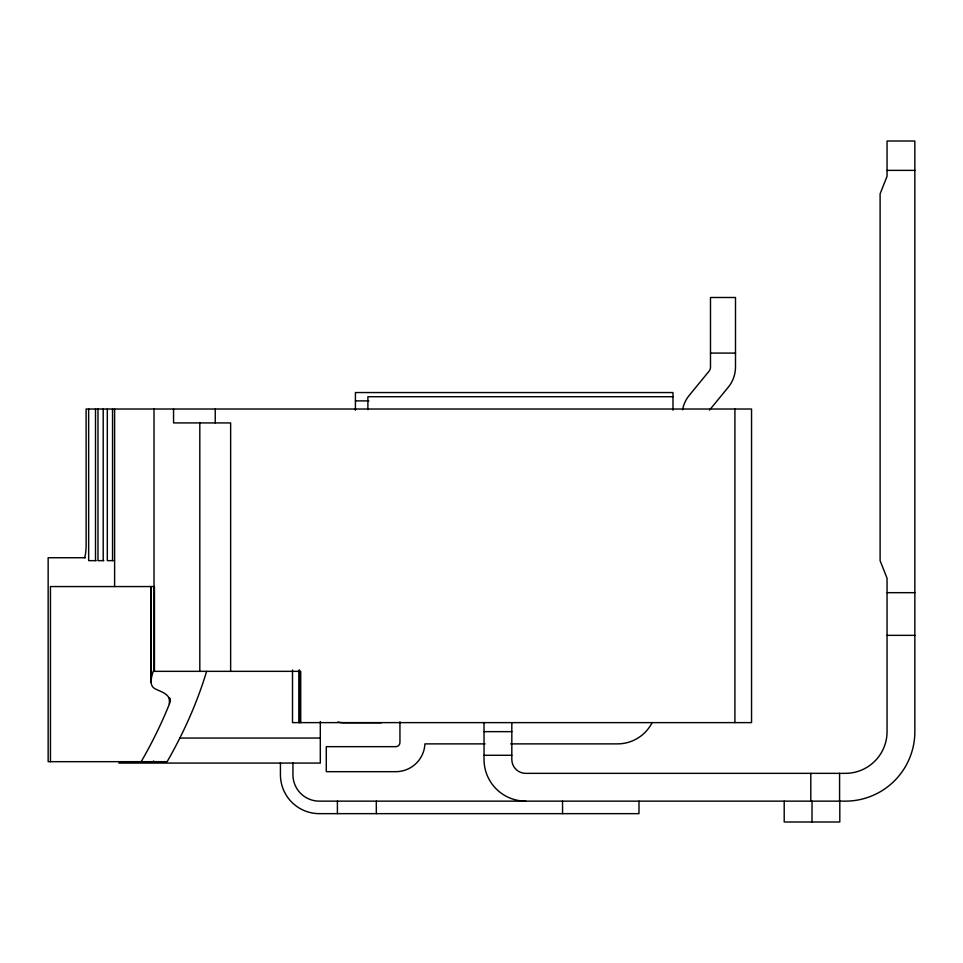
<?xml version="1.0" encoding="UTF-8"?>
<svg xmlns="http://www.w3.org/2000/svg" width="963" height="963" viewBox="0 0 963 963"><rect width="100%" height="100%" fill="white"/><g stroke="black" fill="none" stroke-linecap="round" stroke-linejoin="round"><path stroke-width="1.44" d="M141.188 761.673A1906.981 776.985 -3.8 0 0 169.38 704.025A41.361 16.853 -3.8 0 0 169.945 701.208C169.356 694.118 161.471 691.795 156.006 689.291C148.314 686.053 151.492 677.254 153.189 671.343L300.721 671.343L300.721 722.623M709.526 410.082L728.245 387.258A31.96 31.96 0 0 0 735.503 366.987L735.503 297.495L710.489 297.495L710.489 366.987A6.946 6.946 0 0 1 708.912 371.393L689.255 395.348A31.96 31.96 0 0 0 682.526 409.805M887.055 170.379L914.85 170.379M710.489 353.084L735.503 353.084M672.981 396.72L367.89 396.72L367.89 409.564M355.419 400.897L368.901 400.897M85.466 557.733L48.15 557.733L48.15 761.673L167.141 761.673A1937.207 789.299 -3.8 0 0 184.968 727.51A1940.782 790.755 -3.8 0 0 206.612 671.343M96.107 560.647L88.656 560.647L88.656 409.022M103.872 560.647L97.985 560.647L97.985 409.022M113.201 560.647L107.314 560.647L107.314 409.022M887.055 592.678L914.85 592.678M887.055 635.351L914.85 635.351M381.456 722.768L343.935 722.768A23.63 23.63 0 0 1 337.82 721.961M484.028 731.651L511.822 731.651M180.081 738.055L320.306 738.055M485.087 743.881L424.924 743.881A29.179 29.179 0 0 1 395.781 771.676L326.288 771.676L326.288 746.662L395.781 746.662A4.165 4.165 0 0 0 399.946 742.497L399.946 721.817M510.655 743.881L617.439 743.881A38.917 38.917 0 0 0 652.12 722.635M484.028 755.281L511.822 755.281M118.798 763.069L320.306 763.069L320.306 721.54M839.808 801.144L839.808 821.993L784.207 821.993L784.207 801.144M839.58 773.349L839.58 801.144M812.014 801.144L812.014 821.993M810.798 773.349L810.798 801.144M734.913 409.022L734.913 722.623M672.981 410.19L672.981 392.555L355.419 392.555L355.419 410.19M638.987 801.144L638.987 813.651L319.343 813.651A38.917 38.917 0 0 1 280.426 774.734L280.426 762.852M562.548 801.144L562.548 813.651M511.822 722.623L511.822 759.446A13.903 13.903 0 0 0 525.714 773.349L845.358 773.349A41.698 41.698 0 0 0 887.055 731.651L887.055 578.221L880.11 560.719L880.11 193.816L887.055 176.313L887.055 141.007L914.85 141.007L914.85 731.651A69.492 69.492 0 0 1 845.358 801.144L319.343 801.144A26.41 26.41 0 0 1 292.933 774.734L292.933 762.852M484.028 722.623L484.028 759.446A41.698 41.698 0 0 0 525.714 801.144M376.316 801.144L376.316 813.651M337.411 801.144L337.411 813.651M299.469 670.104L299.469 722.623M299.072 670.176L299.072 722.623M292.511 670.055L292.511 722.623L751.549 722.623L751.549 409.022L86.116 409.022L86.14 543.818A13.976 2.034 90 0 1 84.094 557.673M230.639 671.343L230.639 422.926L173.557 422.926L173.557 409.022M215.243 409.022L215.243 422.926M199.81 422.516L199.81 671.343M169.945 698.235L169.945 701.208M169.38 698.079L169.38 704.025M154.453 671.343L154.453 586.563L50.449 586.563L50.449 761.673M154.02 409.022L154.02 671.343M151.215 586.563L151.215 680.745M150.926 586.563L150.926 682.538M114.609 409.022L114.609 586.563M112.551 409.022L112.551 560.647M103.21 409.022L103.21 560.647M95.506 409.022L95.506 560.647M153.671 760.963A25.52 6.609 -90 0 1 152.78 762.094"/></g></svg>
